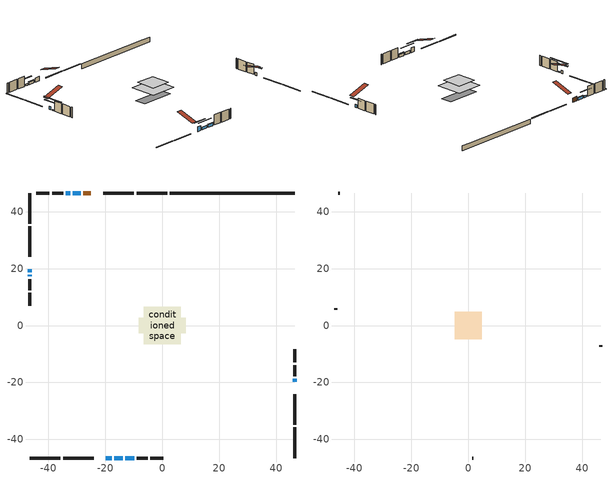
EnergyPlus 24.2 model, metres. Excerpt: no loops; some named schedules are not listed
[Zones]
conditioned space
 floor outside (Floor1 construction): -1.1,-1.1 -1.1,1.1 1.1,1.1 1.1,-1.1 z0.77
 floor adiabatic (AdiabaticFloorConstruction): -6.55,-6.55 -6.55,6.55 6.55,6.55 6.55,-6.55 z3.21
 floor foundation (Slab1 construction): -8.2,-2.78 -8.2,2.78 8.2,2.78 8.2,-2.78 z-1.52
 wall outside (RimJoist1 construction): 1.71,46.53 -9.04,46.53 / -46.53,-46.53 -35.78,-46.53 / -46.53,46.53 -46.53,35.78 / 46.53,-46.53 46.53,-35.78 z0.77:1.07
 wall outside (RimJoist2 construction): -9.97,46.53 -20.72,46.53 / -34.85,-46.53 -24.1,-46.53 / -46.53,34.85 -46.53,24.1 / 46.53,-34.85 46.53,-24.1 z0.77:1.07
 wall outside (AdiabaticWallConstruction 1): -25.03,46.53 -27.74,46.53 z0.77:2.8
 wall outside (AdiabaticWallConstruction): -28.67,46.53 -31.41,46.53 z0.77:1.96; 46.53,-19.79 46.53,-18.7 / -46.53,19.79 -46.53,18.7 z0.77:2.19; -19.79,-46.53 -17.81,-46.53 z0.77:3.06; -16.88,-46.53 -13.91,-46.53 z0.77:2.06; -46.53,17.77 -46.53,17.22 z0.77:1.13; -12.98,-46.53 -9.92,-46.53 z0.77:2.1; -32.34,46.53 -33.87,46.53 z0.77:1.69
 wall outside (Wall1 construction): -34.8,46.53 -38.69,46.53 / -8.99,-46.53 -5.09,-46.53 / -46.53,16.29 -46.53,12.39 / 46.53,-17.77 46.53,-13.87 z0.77:5.65
 wall outside (Wall2 construction): -39.62,46.53 -44.17,46.53 / -4.16,-46.53 0.39,-46.53 / -46.53,11.46 -46.53,6.91 / 46.53,-12.94 46.53,-8.39 z0.77:5.65
 wall foundation (FoundationWall1 construction): 2.64,46.53,-1.52 2.64,46.53,0.77 42.15,46.53,0.77 42.15,46.53,0.72 46.53,46.53,0.72 46.53,46.53,-1.52
 window (WindowConstruction): -28.67,46.53 -31.41,46.53 z0.77:1.96
 window (WindowConstruction 2): 46.53,-19.79 46.53,-18.7 z0.77:2.19
 window (WindowConstruction 3): -46.53,19.79 -46.53,18.7 z0.77:2.19
 window (WindowConstruction 4): -19.79,-46.53 -17.81,-46.53 z0.77:3.06
 window (WindowConstruction 5): -16.88,-46.53 -13.91,-46.53 z0.77:2.06
 window (WindowConstruction 7): -46.53,17.77 -46.53,17.22 z0.77:1.13
 window (WindowConstruction 1): -12.98,-46.53 -9.92,-46.53 z0.77:2.1
 window (WindowConstruction 6): -32.34,46.53 -33.87,46.53 z0.77:1.68
 door (Door): -25.03,46.53 -27.74,46.53 z0.77:2.8
 ceiling adiabatic (AdiabaticFloorConstruction): 6.55,-6.55 6.55,6.55 -6.55,6.55 -6.55,-6.55 z3.21
attic - vented
 floor to conditioned space (Floor2 construction Reversed): -4.77,-4.77 -4.77,4.77 4.77,4.77 4.77,-4.77 z5.65
 wall outside (Wall3 construction): -45.1,46.53 -45.61,46.53 / 1.32,-46.53 1.82,-46.53 / -46.53,5.98 -46.53,5.48 / 46.53,-7.46 46.53,-6.96 z0.77:5.65
 roof outside (Roof1 construction): -24.1,46.53,5.65 -24.1,37.24,8.74 -21.65,37.24,8.74 -21.65,46.53,5.65; -20.72,-46.53,5.65 -20.72,-37.24,8.74 -23.17,-37.24,8.74 -23.17,-46.53,5.65; -46.53,20.72,5.65 -37.24,20.72,8.74 -37.24,23.17,8.74 -46.53,23.17,5.65; 46.53,-20.72,5.65 37.24,-20.72,8.74 37.24,-23.17,8.74 46.53,-23.17,5.65
shading: -31.61,46.53 -28.47,46.53 -28.47,46.95 -31.61,46.95 z2.16; 46.53,-16.06 46.53,-22.43 46.95,-22.43 46.95,-16.06 z4.83; -46.53,16.06 -46.53,22.43 -46.95,22.43 -46.95,16.06 z4.83; -15.17,-46.53 -22.43,-46.53 -22.43,-46.95 -15.17,-46.95 z5.7; -11.27,-46.53 -19.52,-46.53 -19.52,-46.95 -11.27,-46.95 z4.7; -46.53,12.14 -46.53,22.85 -46.95,22.85 -46.95,12.14 z6.21; -9.72,-46.53 -13.18,-46.53 -13.18,-46.95 -9.72,-46.95 z2.3; -36.51,46.53 -29.7,46.53 -29.7,46.95 -36.51,46.95 z4.32
[Building]
Building 1: Terrain=Suburbs
[Site:Location]
Montreal Intl AP_QC: Latitude {deg}=45.47; Longitude {deg}=-73.74; Time Zone {hr}=-5; Elevation {m}=36; Keep Site Location Information=Yes
[Site:GroundTemperature:Shallow]
2.07863, -0.316383, -0.508184, 0.628371, 5.19101, 9.73239, 13.6695, 16.1636, 16.3755, 14.347, 10.5102, 6.10817
[Site:WaterMainsTemperature]
Calculation Method=Schedule; Temperature Schedule=mains temperature schedule
[Material] Roughness=Rough; Thermal Absorptance=0.9
Name | Thickness {m} | Conductivity {W/m-K} | Density {kg/m3} | Specific Heat {J/kg-K} | Solar Absorptance | Visible Absorptance
asphalt or fiberglass shingles | 0.00635 | 0.162714 | 1121.4 | 1465.45 | 0.91 | 0.91
ceiling loosefill ins | 0.169333 | 0.0480833 | 16.02 | 1046.75 | 0.7 | 0.7
ceiling stud and cavity | 0.1397 | 0.0812881 | 65.682 | 1177.47 | 0.7 | 0.7
concrete 4.0 in. | 0.1016 | 1.803125 | 2242.8 | 837.4 | 0.7 | 0.7
concrete 8.0 in. | 0.2032 | 1.803125 | 2242.8 | 837.4 | 0.7 | 0.7
door material | 0.04445 | 0.0451087 | 512.64 | 1214.23 | 0.7 | 0.7
exterior vertical ins | 0.0457286 | 0.029427 | 32.04 | 1214.23 | 0.7 | 0.7
floor covering | 0.0127 | 0.0433444 | 54.468 | 1339.84 | 0.6 | 0.6
floor rigid ins; rim joist rigid ins; wall rigid ins | 0.051816 | 0.029427 | 32.04 | 1214.23 | 0.7 | 0.7
floor rigid ins 1; wall rigid ins 1 | 0.512978 | 0.029427 | 32.04 | 1214.23 | 0.7 | 0.7
floor stud and cavity | 0.1397 | 0.102345 | 92.3553 | 1139.71 | 0.7 | 0.7
floor stud and cavity 1 | 0.1397 | 1.75129 | 37.0049 | 1207.88 | 0.7 | 0.7
furniture material conditioned space 1 | 0.1524 | 0.115458 | 640.8 | 1214.23 | 0.6 | 0.6
gypsum board | 0.0127 | 0.160291 | 801 | 837.4 | 0.6 | 0.6
gypsum board 1 | 0.0127 | 0.160291 | 801 | 837.4 | 0.7 | 0.7
osb sheathing 0.5 in. | 0.0127 | 0.115458 | 512.64 | 1214.23 | 0.7 | 0.7
osb sheathing 0.75 in. | 0.01905 | 0.115458 | 512.64 | 1214.23 | 0.7 | 0.7
osb sheathing 2.0 in. | 0.0508 | 0.115458 | 512.64 | 1214.23 | 0.7 | 0.7
rim joist stud and cavity | 0.0508 | 0.0346513 | 125.044 | 1163.47 | 0.6 | 0.6
rim joist stud and cavity 1 | 0.0508 | 0.0344034 | 125.044 | 1163.47 | 0.6 | 0.6
wall stud and cavity | 0.1397 | 0.16633 | 139.0536 | 1170.24 | 0.7 | 0.7
wall stud and cavity 1 | 0.1397 | 0.163249 | 139.0536 | 1170.24 | 0.7 | 0.7
wall stud and cavity 2 | 0.0889 | 6.1454 | 50.32683 | 1063.81 | 0.6 | 0.6
wall stud and cavity 3 | 0.0889 | 0.380278 | 52.3479 | 1209.89 | 0.7 | 0.7
wall stud and cavity 4 | 0.0889 | 0.391764 | 83.0341 | 1211.67 | 0.7 | 0.7
wood siding | 0.0254 | 0.102417 | 544.68 | 1172.36 | 0.91 | 0.91
wood siding 1 | 0.00254 | 0.102417 | 544.68 | 1172.36 | 0.91 | 0.91
wood siding 2; wood siding 3; wood siding 4 | 0.0254 | 0.102417 | 544.68 | 1172.36 | 0.7 | 0.7
[WindowMaterial:SimpleGlazingSystem]
Name | U-Factor {W/m2-K} | Solar Heat Gain Coefficient
WindowMaterial | 2.9378 | 0.65
WindowMaterial 1 | 2.92587 | 0.66
WindowMaterial 2 | 2.91963 | 0.67
WindowMaterial 3 | 2.87647 | 0.71
WindowMaterial 4 | 2.92871 | 0.66
WindowMaterial 5 | 2.99571 | 0.59
WindowMaterial 6 | 5.783043 | 0.53
[Construction]
AdiabaticFloorConstruction: floor stud and cavity 1, floor rigid ins 1, osb sheathing 0.75 in., floor covering
AdiabaticWallConstruction: wood siding 3, wall rigid ins 1, wall stud and cavity 3, gypsum board
AdiabaticWallConstruction 1: wood siding 4, wall rigid ins 1, wall stud and cavity 3, gypsum board
Door: door material
Floor1 construction: floor stud and cavity, floor rigid ins, osb sheathing 0.75 in., floor covering
Floor2 construction Reversed: gypsum board, ceiling stud and cavity, ceiling loosefill ins
FoundationWall1 construction: concrete 8.0 in., gypsum board 1
furniture construction conditioned space 1: furniture material conditioned space 1
PartitionWallConstruction: gypsum board, wall stud and cavity 4, gypsum board
RimJoist1 construction: wood siding 2, rim joist rigid ins, osb sheathing 2.0 in., rim joist stud and cavity
RimJoist2 construction: wood siding 2, rim joist rigid ins, osb sheathing 2.0 in., rim joist stud and cavity 1
Roof1 construction: asphalt or fiberglass shingles
Slab1 construction: concrete 4.0 in.
Wall1 construction: wood siding, wall rigid ins, osb sheathing 0.5 in., wall stud and cavity, gypsum board
Wall2 construction: wood siding, wall rigid ins, osb sheathing 0.5 in., wall stud and cavity 1, gypsum board
Wall3 construction: wood siding 1, wall stud and cavity 2
WindowConstruction: WindowMaterial
WindowConstruction 1: WindowMaterial 1
WindowConstruction 2; WindowConstruction 3: WindowMaterial 2
WindowConstruction 4: WindowMaterial 3
WindowConstruction 5: WindowMaterial 4
WindowConstruction 6: WindowMaterial 5
WindowConstruction 7: WindowMaterial 6
[Zone] Multiplier=1; Part of Total Floor Area=Yes
Name | Volume {m3}
attic - vented | 45.7898
conditioned space | 656.7
[Space]
Name | Zone | Volume {m3}
attic - vented 1 | attic - vented | 45.7898
conditioned space 1 | conditioned space | 656.7
[ZoneInfiltration:EffectiveLeakageArea]
infil attic - vented 1: Zone or Space=attic - vented 1; Schedule=Always On Discrete; Effective Air Leakage Area {cm2}=3642; Stack Coefficient=0.000554552; Wind Coefficient=1.59108e-05
[ZoneMixing]
whole house fan mix: Zone or Space=attic - vented; Schedule=Always On Continuous; Design Flow Rate Calculation Method=Flow/Zone; Design Flow Rate {m3/s}=0; Source Zone or Space=conditioned space
[SurfaceProperty:ExposedFoundationPerimeter]
Slab1: Exposed Perimeter Calculation Method=TotalExposedPerimeter; Total Exposed Perimeter {m}=43.891
[InternalMass] Zone or ZoneList=conditioned space; Space or SpaceList=conditioned space 1
Name | Construction | Surface Area {m2}
furniture mass conditioned space 1 | furniture construction conditioned space 1 | 106.992
partition wall mass | PartitionWallConstruction | 267.48
[Lights]
interior lighting: Zone or ZoneList or Space or SpaceList=conditioned space 1; Schedule=interior lighting schedule; Design Level Calculation Method=LightingLevel; Lighting Level {W}=343.2; Return Air Fraction=0; Fraction Radiant=0.6; Fraction Visible=0.2; Fraction Replaceable=1
[People]
occupants: Zone or ZoneList or Space or SpaceList=conditioned space 1; Number of People Schedule=occupants schedule; Number of People Calculation Method=People; Number of People=3; Fraction Radiant=0.314171; Sensible Heat Fraction=0.56303; Activity Level Schedule=occupants activity schedule; Carbon Dioxide Generation Rate {m3/s-W}=0; Enable ASHRAE 55 Comfort Warnings=No; Mean Radiant Temperature Calculation Type=EnclosureAveraged
[ElectricEquipment] Zone or ZoneList or Space or SpaceList=conditioned space 1; Design Level Calculation Method=EquipmentLevel
Name | Schedule | Design Level {W} | Fraction Latent | Fraction Radiant | Fraction Lost
clothes dryer | clothes dryer schedule | 140.772 | 0.015 | 0.081 | 0.85
clothes washer | clothes washer schedule | 32.1985 | 0.03 | 0.162 | 0.7
cooking range | cooking range schedule | 215.147 | 0.08 | 0.432 | 0.2
dishwasher | dishwasher schedule | 66.8632 | 0.3 | 0.18 | 0.4
fridge | fridge schedule | 72.9452 | 0 | 0.6 | 0
mech vent house fan | mech vent house fan schedule | 125 | 0 | 0 | 0.5
mech vent house fan cfis | mech vent house fan cfis schedule | 0 | 0 | 0 | 0
misc plug loads | misc plug loads schedule | 494.7 | 0.045 | 0.513 | 0.1
whole house fan | Always On Discrete | 0 | 0 | 0 | 1
[OtherEquipment] Zone or ZoneList or Space or SpaceList=conditioned space 1; Design Level Calculation Method=EquipmentLevel
Name | Fuel Type | Schedule | Design Level {W} | Fraction Latent | Fraction Radiant | Fraction Lost
clothes dryer 1 | Electricity | clothes dryer schedule | 0 | 0.015 | 0.081 | 0.85
cooking range 1 | Electricity | cooking range schedule | 0 | 0.08 | 0.432 | 0.2
general water use latent | None | general water use schedule | 62.594 | 1 | 0 | 0
general water use sensible | None | general water use schedule | -61.6891 | 0 | 0.6 | 0
mech vent house fan latent load | None | Always On Discrete | 0 | 1 | 0 | 0
mech vent house fan sensible load | None | Always On Discrete | 0 | 0 | 0 | 0
water heater energy adjustment1 | Electricity | Always On Discrete | 0.01 | 0 | 0 | 1
[ZoneInfiltration:DesignFlowRate] Zone or ZoneList or Space or SpaceList=conditioned space 1; Schedule=Always On Discrete; Design Flow Rate Calculation Method=Flow/Zone; Design Flow Rate {m3/s}=0
infil flow; natural vent flow; whole house fan flow
[Foundation:Kiva]
Foundation Kiva 1: Initial Indoor Air Temperature {C}=20; Wall Height Above Grade {m}=0.769986; Wall Depth Below Slab {m}=0.2032; Custom Block Material Name 1=exterior vertical ins; Custom Block Depth 1 {m}=2.28999; Custom Block X Position 1 {m}=0.2159; Custom Block Z Position 1 {m}=0
[Foundation:Kiva:Settings]
Soil Conductivity {W/m-K}=0.849921; Soil Density {kg/m3}=1842.3; Soil Specific Heat {J/kg-K}=418.7; Ground Solar Absorptivity=0.9; Ground Thermal Absorptivity=0.9; Ground Surface Roughness {m}=0.03; Far-Field Width {m}=40; Deep-Ground Boundary Condition=ZeroFlux; Deep-Ground Depth {m}=40; Minimum Cell Dimension {m}=0.2; Maximum Cell Growth Coefficient=3; Simulation Timestep=Timestep
[Exterior:Lights]
exterior lighting: Schedule=exterior lighting schedule; Design Level {W}=75.6
[Schedule:Constant]
Name | Hourly Value
Always On Continuous; mech vent house fan schedule; mech vent house fan cfis schedule; Always On Discrete | 1
occupants activity schedule | 117.228
fridge schedule | 0
[Schedule:Day:Interval]
interior lighting schedule day: No, 01:00, 0.108182, 04:00, 0.0901515, 05:00, 0.0991667, 06:00, 0.162273, 07:00, 0.270455, 08:00, 0.342576, 10:00, 0.369621, 11:00, 0.351591, 12:00, 0.333561, 13:00, 0.324545, 14:00, 0.31553, 15:00, 0.333561, 16:00, 0.369621, 17:00, 0.450758, 18:00, 0.585985, 19:00, 0.775303, 20:00, 0.955606, 21:00, 0.991667, 22:00, 0.712197, 23:00, 0.360606, 24:00, 0.162273
interior lighting schedule default day: No, 24:00, 0
[Schedule:Week:Daily]
interior lighting schedule Week Rule - Jan1-Jan27: interior lighting schedule day, interior lighting schedule day, interior lighting schedule day, interior lighting schedule day, interior lighting schedule day, interior lighting schedule day, interior lighting schedule day, interior lighting schedule default day, interior lighting schedule default day, interior lighting schedule default day, interior lighting schedule default day, interior lighting schedule default day
interior lighting schedule Week Rule - Jan28-Feb3: interior lighting schedule day, interior lighting schedule day, interior lighting schedule day, interior lighting schedule day, interior lighting schedule day 1, interior lighting schedule day 1, interior lighting schedule day 1, interior lighting schedule default day, interior lighting schedule default day, interior lighting schedule default day, interior lighting schedule default day, interior lighting schedule default day
interior lighting schedule Week Rule - Feb4-Feb24: interior lighting schedule day 1, interior lighting schedule day 1, interior lighting schedule day 1, interior lighting schedule day 1, interior lighting schedule day 1, interior lighting schedule day 1, interior lighting schedule day 1, interior lighting schedule default day, interior lighting schedule default day, interior lighting schedule default day, interior lighting schedule default day, interior lighting schedule default day
interior lighting schedule Week Rule - Feb25-Mar3: interior lighting schedule day 1, interior lighting schedule day 1, interior lighting schedule day 1, interior lighting schedule day 1, interior lighting schedule day 2, interior lighting schedule day 2, interior lighting schedule day 2, interior lighting schedule default day, interior lighting schedule default day, interior lighting schedule default day, interior lighting schedule default day, interior lighting schedule default day
interior lighting schedule Week Rule - Mar4-Mar31: interior lighting schedule day 2, interior lighting schedule day 2, interior lighting schedule day 2, interior lighting schedule day 2, interior lighting schedule day 2, interior lighting schedule day 2, interior lighting schedule day 2, interior lighting schedule default day, interior lighting schedule default day, interior lighting schedule default day, interior lighting schedule default day, interior lighting schedule default day
interior lighting schedule Week Rule - Apr1-Apr28: interior lighting schedule day 3, interior lighting schedule day 3, interior lighting schedule day 3, interior lighting schedule day 3, interior lighting schedule day 3, interior lighting schedule day 3, interior lighting schedule day 3, interior lighting schedule default day, interior lighting schedule default day, interior lighting schedule default day, interior lighting schedule default day, interior lighting schedule default day
interior lighting schedule Week Rule - Apr29-May5: interior lighting schedule day 3, interior lighting schedule day 3, interior lighting schedule day 4, interior lighting schedule day 4, interior lighting schedule day 4, interior lighting schedule day 4, interior lighting schedule day 4, interior lighting schedule default day, interior lighting schedule default day, interior lighting schedule default day, interior lighting schedule default day, interior lighting schedule default day
interior lighting schedule Week Rule - May6-May26: interior lighting schedule day 4, interior lighting schedule day 4, interior lighting schedule day 4, interior lighting schedule day 4, interior lighting schedule day 4, interior lighting schedule day 4, interior lighting schedule day 4, interior lighting schedule default day, interior lighting schedule default day, interior lighting schedule default day, interior lighting schedule default day, interior lighting schedule default day
interior lighting schedule Week Rule - May27-Jun2: interior lighting schedule day 4, interior lighting schedule day 4, interior lighting schedule day 4, interior lighting schedule day 4, interior lighting schedule day 4, interior lighting schedule day 5, interior lighting schedule day 5, interior lighting schedule default day, interior lighting schedule default day, interior lighting schedule default day, interior lighting schedule default day, interior lighting schedule default day
interior lighting schedule Week Rule - Jun3-Jun30: interior lighting schedule day 5, interior lighting schedule day 5, interior lighting schedule day 5, interior lighting schedule day 5, interior lighting schedule day 5, interior lighting schedule day 5, interior lighting schedule day 5, interior lighting schedule default day, interior lighting schedule default day, interior lighting schedule default day, interior lighting schedule default day, interior lighting schedule default day
interior lighting schedule Week Rule - Jul1-Jul28: interior lighting schedule day 6, interior lighting schedule day 6, interior lighting schedule day 6, interior lighting schedule day 6, interior lighting schedule day 6, interior lighting schedule day 6, interior lighting schedule day 6, interior lighting schedule default day, interior lighting schedule default day, interior lighting schedule default day, interior lighting schedule default day, interior lighting schedule default day
interior lighting schedule Week Rule - Jul29-Aug4: interior lighting schedule day 6, interior lighting schedule day 6, interior lighting schedule day 6, interior lighting schedule day 7, interior lighting schedule day 7, interior lighting schedule day 7, interior lighting schedule day 7, interior lighting schedule default day, interior lighting schedule default day, interior lighting schedule default day, interior lighting schedule default day, interior lighting schedule default day
interior lighting schedule Week Rule - Aug5-Aug25: interior lighting schedule day 7, interior lighting schedule day 7, interior lighting schedule day 7, interior lighting schedule day 7, interior lighting schedule day 7, interior lighting schedule day 7, interior lighting schedule day 7, interior lighting schedule default day, interior lighting schedule default day, interior lighting schedule default day, interior lighting schedule default day, interior lighting schedule default day
interior lighting schedule Week Rule - Aug26-Sep1: interior lighting schedule day 7, interior lighting schedule day 7, interior lighting schedule day 7, interior lighting schedule day 7, interior lighting schedule day 7, interior lighting schedule day 7, interior lighting schedule day 8, interior lighting schedule default day, interior lighting schedule default day, interior lighting schedule default day, interior lighting schedule default day, interior lighting schedule default day
interior lighting schedule Week Rule - Sep2-Sep29: interior lighting schedule day 8, interior lighting schedule day 8, interior lighting schedule day 8, interior lighting schedule day 8, interior lighting schedule day 8, interior lighting schedule day 8, interior lighting schedule day 8, interior lighting schedule default day, interior lighting schedule default day, interior lighting schedule default day, interior lighting schedule default day, interior lighting schedule default day
interior lighting schedule Week Rule - Sep30-Oct6: interior lighting schedule day 8, interior lighting schedule day 9, interior lighting schedule day 9, interior lighting schedule day 9, interior lighting schedule day 9, interior lighting schedule day 9, interior lighting schedule day 9, interior lighting schedule default day, interior lighting schedule default day, interior lighting schedule default day, interior lighting schedule default day, interior lighting schedule default day
interior lighting schedule Week Rule - Oct7-Oct27: interior lighting schedule day 9, interior lighting schedule day 9, interior lighting schedule day 9, interior lighting schedule day 9, interior lighting schedule day 9, interior lighting schedule day 9, interior lighting schedule day 9, interior lighting schedule default day, interior lighting schedule default day, interior lighting schedule default day, interior lighting schedule default day, interior lighting schedule default day
interior lighting schedule Week Rule - Oct28-Nov3: interior lighting schedule day 9, interior lighting schedule day 9, interior lighting schedule day 9, interior lighting schedule day 9, interior lighting schedule day 10, interior lighting schedule day 10, interior lighting schedule day 10, interior lighting schedule default day, interior lighting schedule default day, interior lighting schedule default day, interior lighting schedule default day, interior lighting schedule default day
interior lighting schedule Week Rule - Nov4-Nov24: interior lighting schedule day 10, interior lighting schedule day 10, interior lighting schedule day 10, interior lighting schedule day 10, interior lighting schedule day 10, interior lighting schedule day 10, interior lighting schedule day 10, interior lighting schedule default day, interior lighting schedule default day, interior lighting schedule default day, interior lighting schedule default day, interior lighting schedule default day
interior lighting schedule Week Rule - Nov25-Dec1: interior lighting schedule day 10, interior lighting schedule day 10, interior lighting schedule day 10, interior lighting schedule day 10, interior lighting schedule day 10, interior lighting schedule day 10, interior lighting schedule day 11, interior lighting schedule default day, interior lighting schedule default day, interior lighting schedule default day, interior lighting schedule default day, interior lighting schedule default day
interior lighting schedule Week Rule - Dec2-Dec31: interior lighting schedule day 11, interior lighting schedule day 11, interior lighting schedule day 11, interior lighting schedule day 11, interior lighting schedule day 11, interior lighting schedule day 11, interior lighting schedule day 11, interior lighting schedule default day, interior lighting schedule default day, interior lighting schedule default day, interior lighting schedule default day, interior lighting schedule default day
occupants schedule Week Rule - Jan1-Dec31: occupants schedule day, occupants schedule day, occupants schedule day, occupants schedule day, occupants schedule day, occupants schedule day, occupants schedule day, occupants schedule default day, occupants schedule default day, occupants schedule default day, occupants schedule default day, occupants schedule default day
clothes dryer schedule Week Rule - Jan1-Dec31: clothes dryer schedule day, clothes dryer schedule day, clothes dryer schedule day, clothes dryer schedule day, clothes dryer schedule day, clothes dryer schedule day, clothes dryer schedule day, clothes dryer schedule default day, clothes dryer schedule default day, clothes dryer schedule default day, clothes dryer schedule default day, clothes dryer schedule default day
clothes washer schedule Week Rule - Jan1-Dec31: clothes washer schedule day, clothes washer schedule day, clothes washer schedule day, clothes washer schedule day, clothes washer schedule day, clothes washer schedule day, clothes washer schedule day, clothes washer schedule default day, clothes washer schedule default day, clothes washer schedule default day, clothes washer schedule default day, clothes washer schedule default day
cooking range schedule Week Rule - Jan1-Dec31: cooking range schedule day, cooking range schedule day, cooking range schedule day, cooking range schedule day, cooking range schedule day, cooking range schedule day, cooking range schedule day, cooking range schedule default day, cooking range schedule default day, cooking range schedule default day, cooking range schedule default day, cooking range schedule default day
dishwasher schedule Week Rule - Jan1-Dec31: dishwasher schedule day, dishwasher schedule day, dishwasher schedule day, dishwasher schedule day, dishwasher schedule day, dishwasher schedule day, dishwasher schedule day, dishwasher schedule default day, dishwasher schedule default day, dishwasher schedule default day, dishwasher schedule default day, dishwasher schedule default day
misc plug loads schedule Week Rule - Jan1-Dec31: misc plug loads schedule day, misc plug loads schedule day, misc plug loads schedule day, misc plug loads schedule day, misc plug loads schedule day, misc plug loads schedule day, misc plug loads schedule day, misc plug loads schedule default day, misc plug loads schedule default day, misc plug loads schedule default day, misc plug loads schedule default day, misc plug loads schedule default day
general water use schedule Week Rule - Jan1-Dec31: general water use schedule day, general water use schedule day, general water use schedule day, general water use schedule day, general water use schedule day, general water use schedule day, general water use schedule day, general water use schedule default day, general water use schedule default day, general water use schedule default day, general water use schedule default day, general water use schedule default day
exterior lighting schedule Week Rule - Jan1-Jan27: exterior lighting schedule day, exterior lighting schedule day, exterior lighting schedule day, exterior lighting schedule day, exterior lighting schedule day, exterior lighting schedule day, exterior lighting schedule day, exterior lighting schedule default day, exterior lighting schedule default day, exterior lighting schedule default day, exterior lighting schedule default day, exterior lighting schedule default day
exterior lighting schedule Week Rule - Jan28-Feb3: exterior lighting schedule day, exterior lighting schedule day, exterior lighting schedule day, exterior lighting schedule day, exterior lighting schedule day 1, exterior lighting schedule day 1, exterior lighting schedule day 1, exterior lighting schedule default day, exterior lighting schedule default day, exterior lighting schedule default day, exterior lighting schedule default day, exterior lighting schedule default day
exterior lighting schedule Week Rule - Feb4-Feb24: exterior lighting schedule day 1, exterior lighting schedule day 1, exterior lighting schedule day 1, exterior lighting schedule day 1, exterior lighting schedule day 1, exterior lighting schedule day 1, exterior lighting schedule day 1, exterior lighting schedule default day, exterior lighting schedule default day, exterior lighting schedule default day, exterior lighting schedule default day, exterior lighting schedule default day
exterior lighting schedule Week Rule - Feb25-Mar3: exterior lighting schedule day 1, exterior lighting schedule day 1, exterior lighting schedule day 1, exterior lighting schedule day 1, exterior lighting schedule day 2, exterior lighting schedule day 2, exterior lighting schedule day 2, exterior lighting schedule default day, exterior lighting schedule default day, exterior lighting schedule default day, exterior lighting schedule default day, exterior lighting schedule default day
exterior lighting schedule Week Rule - Mar4-Mar31: exterior lighting schedule day 2, exterior lighting schedule day 2, exterior lighting schedule day 2, exterior lighting schedule day 2, exterior lighting schedule day 2, exterior lighting schedule day 2, exterior lighting schedule day 2, exterior lighting schedule default day, exterior lighting schedule default day, exterior lighting schedule default day, exterior lighting schedule default day, exterior lighting schedule default day
exterior lighting schedule Week Rule - Apr1-Apr28: exterior lighting schedule day 3, exterior lighting schedule day 3, exterior lighting schedule day 3, exterior lighting schedule day 3, exterior lighting schedule day 3, exterior lighting schedule day 3, exterior lighting schedule day 3, exterior lighting schedule default day, exterior lighting schedule default day, exterior lighting schedule default day, exterior lighting schedule default day, exterior lighting schedule default day
exterior lighting schedule Week Rule - Apr29-May5: exterior lighting schedule day 3, exterior lighting schedule day 3, exterior lighting schedule day 4, exterior lighting schedule day 4, exterior lighting schedule day 4, exterior lighting schedule day 4, exterior lighting schedule day 4, exterior lighting schedule default day, exterior lighting schedule default day, exterior lighting schedule default day, exterior lighting schedule default day, exterior lighting schedule default day
exterior lighting schedule Week Rule - May6-May26: exterior lighting schedule day 4, exterior lighting schedule day 4, exterior lighting schedule day 4, exterior lighting schedule day 4, exterior lighting schedule day 4, exterior lighting schedule day 4, exterior lighting schedule day 4, exterior lighting schedule default day, exterior lighting schedule default day, exterior lighting schedule default day, exterior lighting schedule default day, exterior lighting schedule default day
exterior lighting schedule Week Rule - May27-Jun2: exterior lighting schedule day 4, exterior lighting schedule day 4, exterior lighting schedule day 4, exterior lighting schedule day 4, exterior lighting schedule day 4, exterior lighting schedule day 5, exterior lighting schedule day 5, exterior lighting schedule default day, exterior lighting schedule default day, exterior lighting schedule default day, exterior lighting schedule default day, exterior lighting schedule default day
exterior lighting schedule Week Rule - Jun3-Jun30: exterior lighting schedule day 5, exterior lighting schedule day 5, exterior lighting schedule day 5, exterior lighting schedule day 5, exterior lighting schedule day 5, exterior lighting schedule day 5, exterior lighting schedule day 5, exterior lighting schedule default day, exterior lighting schedule default day, exterior lighting schedule default day, exterior lighting schedule default day, exterior lighting schedule default day
exterior lighting schedule Week Rule - Jul1-Jul28: exterior lighting schedule day 6, exterior lighting schedule day 6, exterior lighting schedule day 6, exterior lighting schedule day 6, exterior lighting schedule day 6, exterior lighting schedule day 6, exterior lighting schedule day 6, exterior lighting schedule default day, exterior lighting schedule default day, exterior lighting schedule default day, exterior lighting schedule default day, exterior lighting schedule default day
exterior lighting schedule Week Rule - Jul29-Aug4: exterior lighting schedule day 6, exterior lighting schedule day 6, exterior lighting schedule day 6, exterior lighting schedule day 7, exterior lighting schedule day 7, exterior lighting schedule day 7, exterior lighting schedule day 7, exterior lighting schedule default day, exterior lighting schedule default day, exterior lighting schedule default day, exterior lighting schedule default day, exterior lighting schedule default day
exterior lighting schedule Week Rule - Aug5-Aug25: exterior lighting schedule day 7, exterior lighting schedule day 7, exterior lighting schedule day 7, exterior lighting schedule day 7, exterior lighting schedule day 7, exterior lighting schedule day 7, exterior lighting schedule day 7, exterior lighting schedule default day, exterior lighting schedule default day, exterior lighting schedule default day, exterior lighting schedule default day, exterior lighting schedule default day
exterior lighting schedule Week Rule - Aug26-Sep1: exterior lighting schedule day 7, exterior lighting schedule day 7, exterior lighting schedule day 7, exterior lighting schedule day 7, exterior lighting schedule day 7, exterior lighting schedule day 7, exterior lighting schedule day 8, exterior lighting schedule default day, exterior lighting schedule default day, exterior lighting schedule default day, exterior lighting schedule default day, exterior lighting schedule default day
exterior lighting schedule Week Rule - Sep2-Sep29: exterior lighting schedule day 8, exterior lighting schedule day 8, exterior lighting schedule day 8, exterior lighting schedule day 8, exterior lighting schedule day 8, exterior lighting schedule day 8, exterior lighting schedule day 8, exterior lighting schedule default day, exterior lighting schedule default day, exterior lighting schedule default day, exterior lighting schedule default day, exterior lighting schedule default day
exterior lighting schedule Week Rule - Sep30-Oct6: exterior lighting schedule day 8, exterior lighting schedule day 9, exterior lighting schedule day 9, exterior lighting schedule day 9, exterior lighting schedule day 9, exterior lighting schedule day 9, exterior lighting schedule day 9, exterior lighting schedule default day, exterior lighting schedule default day, exterior lighting schedule default day, exterior lighting schedule default day, exterior lighting schedule default day
exterior lighting schedule Week Rule - Oct7-Oct27: exterior lighting schedule day 9, exterior lighting schedule day 9, exterior lighting schedule day 9, exterior lighting schedule day 9, exterior lighting schedule day 9, exterior lighting schedule day 9, exterior lighting schedule day 9, exterior lighting schedule default day, exterior lighting schedule default day, exterior lighting schedule default day, exterior lighting schedule default day, exterior lighting schedule default day
exterior lighting schedule Week Rule - Oct28-Nov3: exterior lighting schedule day 9, exterior lighting schedule day 9, exterior lighting schedule day 9, exterior lighting schedule day 9, exterior lighting schedule day 10, exterior lighting schedule day 10, exterior lighting schedule day 10, exterior lighting schedule default day, exterior lighting schedule default day, exterior lighting schedule default day, exterior lighting schedule default day, exterior lighting schedule default day
exterior lighting schedule Week Rule - Nov4-Nov24: exterior lighting schedule day 10, exterior lighting schedule day 10, exterior lighting schedule day 10, exterior lighting schedule day 10, exterior lighting schedule day 10, exterior lighting schedule day 10, exterior lighting schedule day 10, exterior lighting schedule default day, exterior lighting schedule default day, exterior lighting schedule default day, exterior lighting schedule default day, exterior lighting schedule default day
exterior lighting schedule Week Rule - Nov25-Dec1: exterior lighting schedule day 10, exterior lighting schedule day 10, exterior lighting schedule day 10, exterior lighting schedule day 10, exterior lighting schedule day 10, exterior lighting schedule day 10, exterior lighting schedule day 11, exterior lighting schedule default day, exterior lighting schedule default day, exterior lighting schedule default day, exterior lighting schedule default day, exterior lighting schedule default day
exterior lighting schedule Week Rule - Dec2-Dec31: exterior lighting schedule day 11, exterior lighting schedule day 11, exterior lighting schedule day 11, exterior lighting schedule day 11, exterior lighting schedule day 11, exterior lighting schedule day 11, exterior lighting schedule day 11, exterior lighting schedule default day, exterior lighting schedule default day, exterior lighting schedule default day, exterior lighting schedule default day, exterior lighting schedule default day
[Schedule:Year]
interior lighting schedule: interior lighting schedule Week Rule - Jan1-Jan27, 1, 1, 1, 27, interior lighting schedule Week Rule - Jan28-Feb3, 1, 28, 2, 3, interior lighting schedule Week Rule - Feb4-Feb24, 2, 4, 2, 24, interior lighting schedule Week Rule - Feb25-Mar3, 2, 25, 3, 3, interior lighting schedule Week Rule - Mar4-Mar31, 3, 4, 3, 31, interior lighting schedule Week Rule - Apr1-Apr28, 4, 1, 4, 28, interior lighting schedule Week Rule - Apr29-May5, 4, 29, 5, 5, interior lighting schedule Week Rule - May6-May26, 5, 6, 5, 26, interior lighting schedule Week Rule - May27-Jun2, 5, 27, 6, 2, interior lighting schedule Week Rule - Jun3-Jun30, 6, 3, 6, 30, interior lighting schedule Week Rule - Jul1-Jul28, 7, 1, 7, 28, interior lighting schedule Week Rule - Jul29-Aug4, 7, 29, 8, 4, interior lighting schedule Week Rule - Aug5-Aug25, 8, 5, 8, 25, interior lighting schedule Week Rule - Aug26-Sep1, 8, 26, 9, 1, interior lighting schedule Week Rule - Sep2-Sep29, 9, 2, 9, 29, interior lighting schedule Week Rule - Sep30-Oct6, 9, 30, 10, 6, interior lighting schedule Week Rule - Oct7-Oct27, 10, 7, 10, 27, interior lighting schedule Week Rule - Oct28-Nov3, 10, 28, 11, 3, interior lighting schedule Week Rule - Nov4-Nov24, 11, 4, 11, 24, interior lighting schedule Week Rule - Nov25-Dec1, 11, 25, 12, 1, interior lighting schedule Week Rule - Dec2-Dec31, 12, 2, 12, 31
occupants schedule: occupants schedule Week Rule - Jan1-Dec31, 1, 1, 12, 31
clothes dryer schedule: clothes dryer schedule Week Rule - Jan1-Dec31, 1, 1, 12, 31
clothes washer schedule: clothes washer schedule Week Rule - Jan1-Dec31, 1, 1, 12, 31
cooking range schedule: cooking range schedule Week Rule - Jan1-Dec31, 1, 1, 12, 31
dishwasher schedule: dishwasher schedule Week Rule - Jan1-Dec31, 1, 1, 12, 31
misc plug loads schedule: misc plug loads schedule Week Rule - Jan1-Dec31, 1, 1, 12, 31
general water use schedule: general water use schedule Week Rule - Jan1-Dec31, 1, 1, 12, 31
exterior lighting schedule: exterior lighting schedule Week Rule - Jan1-Jan27, 1, 1, 1, 27, exterior lighting schedule Week Rule - Jan28-Feb3, 1, 28, 2, 3, exterior lighting schedule Week Rule - Feb4-Feb24, 2, 4, 2, 24, exterior lighting schedule Week Rule - Feb25-Mar3, 2, 25, 3, 3, exterior lighting schedule Week Rule - Mar4-Mar31, 3, 4, 3, 31, exterior lighting schedule Week Rule - Apr1-Apr28, 4, 1, 4, 28, exterior lighting schedule Week Rule - Apr29-May5, 4, 29, 5, 5, exterior lighting schedule Week Rule - May6-May26, 5, 6, 5, 26, exterior lighting schedule Week Rule - May27-Jun2, 5, 27, 6, 2, exterior lighting schedule Week Rule - Jun3-Jun30, 6, 3, 6, 30, exterior lighting schedule Week Rule - Jul1-Jul28, 7, 1, 7, 28, exterior lighting schedule Week Rule - Jul29-Aug4, 7, 29, 8, 4, exterior lighting schedule Week Rule - Aug5-Aug25, 8, 5, 8, 25, exterior lighting schedule Week Rule - Aug26-Sep1, 8, 26, 9, 1, exterior lighting schedule Week Rule - Sep2-Sep29, 9, 2, 9, 29, exterior lighting schedule Week Rule - Sep30-Oct6, 9, 30, 10, 6, exterior lighting schedule Week Rule - Oct7-Oct27, 10, 7, 10, 27, exterior lighting schedule Week Rule - Oct28-Nov3, 10, 28, 11, 3, exterior lighting schedule Week Rule - Nov4-Nov24, 11, 4, 11, 24, exterior lighting schedule Week Rule - Nov25-Dec1, 11, 25, 12, 1, exterior lighting schedule Week Rule - Dec2-Dec31, 12, 2, 12, 31
[Schedule:Compact]
mains temperature schedule: Through: 01/01, For: AllDays, Until: 24:00, 6.56833, Through: 01/02, For: AllDays, Until: 24:00, 6.48722, Through: 01/03, For: AllDays, Until: 24:00, 6.40722, Through: 01/04, For: AllDays, Until: 24:00, 6.32889, Through: 01/05, For: AllDays, Until: 24:00, 6.25167, Through: 01/06, For: AllDays, Until: 24:00, 6.17611, Through: 01/07, For: AllDays, Until: 24:00, 6.10222, Through: 01/08, For: AllDays, Until: 24:00, 6.02944, Through: 01/09, For: AllDays, Until: 24:00, 5.95833, Through: 01/10, For: AllDays, Until: 24:00, 5.88889, Through: 01/11, For: AllDays, Until: 24:00, 5.82056, Through: 01/12, For: AllDays, Until: 24:00, 5.75444, Through: 01/13, For: AllDays, Until: 24:00, 5.68944, Through: 01/14, For: AllDays, Until: 24:00, 5.62611, Through: 01/15, For: AllDays, Until: 24:00, 5.56444, Through: 01/16, For: AllDays, Until: 24:00, 5.50444, Through: 01/17, For: AllDays, Until: 24:00, 5.44611, Through: 01/18, For: AllDays, Until: 24:00, 5.38944, Through: 01/19, For: AllDays, Until: 24:00, 5.33389, Through: 01/20, For: AllDays, Until: 24:00, 5.28111, Through: 01/21, For: AllDays, Until: 24:00, 5.22944, Through: 01/22, For: AllDays, Until: 24:00, 5.17944, Through: 01/23, For: AllDays, Until: 24:00, 5.13111, Through: 01/24, For: AllDays, Until: 24:00, 5.085, Through: 01/25, For: AllDays, Until: 24:00, 5.04056, Through: 01/26, For: AllDays, Until: 24:00, 4.99778, Through: 01/27, For: AllDays, Until: 24:00, 4.95667, Through: 01/28, For: AllDays, Until: 24:00, 4.91778, Through: 01/29, For: AllDays, Until: 24:00, 4.88056, Through: 01/30, For: AllDays, Until: 24:00, 4.845, Through: 01/31, For: AllDays, Until: 24:00, 4.81167, Through: 02/01, For: AllDays, Until: 24:00, 4.77944, Through: 02/02, For: AllDays, Until: 24:00, 4.75, Through: 02/03, For: AllDays, Until: 24:00, 4.72167, Through: 02/04, For: AllDays, Until: 24:00, 4.69611, Through: 02/05, For: AllDays, Until: 24:00, 4.67167, Through: 02/06, For: AllDays, Until: 24:00, 4.64944, Through: 02/07, For: AllDays, Until: 24:00, 4.62889, Through: 02/08, For: AllDays, Until: 24:00, 4.61056, Through: 02/09, For: AllDays, Until: 24:00, 4.59389, Through: 02/10, For: AllDays, Until: 24:00, 4.57944, Through: 02/11, For: AllDays, Until: 24:00, 4.56667, Through: 02/12, For: AllDays, Until: 24:00, 4.55611, Through: 02/13, For: AllDays, Until: 24:00, 4.54722, Through: 02/14, For: AllDays, Until: 24:00, 4.54056, Through: 02/15, For: AllDays, Until: 24:00, 4.53556, Through: 02/16, For: AllDays, Until: 24:00, 4.53278, Through: 02/17, For: AllDays, Until: 24:00, 4.53167, Through: 02/18, For: AllDays, Until: 24:00, 4.53278, Through: 02/19, For: AllDays, Until: 24:00, 4.53556, Through: 02/20, For: AllDays, Until: 24:00, 4.54056, Through: 02/21, For: AllDays, Until: 24:00, 4.54722, Through: 02/22, For: AllDays, Until: 24:00, 4.55611, Through: 02/23, For: AllDays, Until: 24:00, 4.56667, Through: 02/24, For: AllDays, Until: 24:00, 4.57944, Through: 02/25, For: AllDays, Until: 24:00, 4.59389, Through: 02/26, For: AllDays, Until: 24:00, 4.61056, Through: 02/27, For: AllDays, Until: 24:00, 4.62889, Through: 02/28, For: AllDays, Until: 24:00, 4.64889, Through: 03/01, For: AllDays, Until: 24:00, 4.67111, Through: 03/02, For: AllDays, Until: 24:00, 4.69556, Through: 03/03, For: AllDays, Until: 24:00, 4.72167, Through: 03/04, For: AllDays, Until: 24:00, 4.74944, Through: 03/05, For: AllDays, Until: 24:00, 4.77944, Through: 03/06, For: AllDays, Until: 24:00, 4.81111, Through: 03/07, For: AllDays, Until: 24:00, 4.84444, Through: 03/08, For: AllDays, Until: 24:00, 4.88, Through: 03/09, For: AllDays, Until: 24:00, 4.91722, Through: 03/10, For: AllDays, Until: 24:00, 4.95611, Through: 03/11, For: AllDays, Until: 24:00, 4.99722, Through: 03/12, For: AllDays, Until: 24:00, 5.04, Through: 03/13, For: AllDays, Until: 24:00, 5.08444, Through: 03/14, For: AllDays, Until: 24:00, 5.13056, Through: 03/15, For: AllDays, Until: 24:00, 5.17889, Through: 03/16, For: AllDays, Until: 24:00, 5.22833, Through: 03/17, For: AllDays, Until: 24:00, 5.28, Through: 03/18, For: AllDays, Until: 24:00, 5.33333, Through: 03/19, For: AllDays, Until: 24:00, 5.38833, Through: 03/20, For: AllDays, Until: 24:00, 5.445, Through: 03/21, For: AllDays, Until: 24:00, 5.50333, Through: 03/22, For: AllDays, Until: 24:00, 5.56333, Through: 03/23, For: AllDays, Until: 24:00, 5.625, Through: 03/24, For: AllDays, Until: 24:00, 5.68833, Through: 03/25, For: AllDays, Until: 24:00, 5.75333, Through: 03/26, For: AllDays, Until: 24:00, 5.81944, Through: 03/27, For: AllDays, Until: 24:00, 5.88778, Through: 03/28, For: AllDays, Until: 24:00, 5.95722, Through: 03/29, For: AllDays, Until: 24:00, 6.02833, Through: 03/30, For: AllDays, Until: 24:00, 6.10111, Through: 03/31, For: AllDays, Until: 24:00, 6.175, Through: 04/01, For: AllDays, Until: 24:00, 6.25056, Through: 04/02, For: AllDays, Until: 24:00, 6.32778, Through: 04/03, For: AllDays, Until: 24:00, 6.40611, Through: 04/04, For: AllDays, Until: 24:00, 6.48556, Through: 04/05, For: AllDays, Until: 24:00, 6.56722, Through: 04/06, For: AllDays, Until: 24:00, 6.64944, Through: 04/07, For: AllDays, Until: 24:00, 6.73333, Through: 04/08, For: AllDays, Until: 24:00, 6.81833, Through: 04/09, For: AllDays, Until: 24:00, 6.905, Through: 04/10, For: AllDays, Until: 24:00, 6.99278, Through: 04/11, For: AllDays, Until: 24:00, 7.08111, Through: 04/12, For: AllDays, Until: 24:00, 7.17167, Through: 04/13, For: AllDays, Until: 24:00, 7.26278, Through: 04/14, For: AllDays, Until: 24:00, 7.355, Through: 04/15, For: AllDays, Until: 24:00, 7.44833, Through: 04/16, For: AllDays, Until: 24:00, 7.54278, Through: 04/17, For: AllDays, Until: 24:00, 7.63889, Through: 04/18, For: AllDays, Until: 24:00, 7.735, Through: 04/19, For: AllDays, Until: 24:00, 7.83278, Through: 04/20, For: AllDays, Until: 24:00, 7.93167, Through: 04/21, For: AllDays, Until: 24:00, 8.03111, Through: 04/22, For: AllDays, Until: 24:00, 8.13167, Through: 04/23, For: AllDays, Until: 24:00, 8.23278, Through: 04/24, For: AllDays, Until: 24:00, 8.335, Through: 04/25, For: AllDays, Until: 24:00, 8.43778, Through: 04/26, For: AllDays, Until: 24:00, 8.54167, Through: 04/27, For: AllDays, Until: 24:00, 8.64611, Through: 04/28, For: AllDays, Until: 24:00, 8.75167, Through: 04/29, For: AllDays, Until: 24:00, 8.85778, Through: 04/30, For: AllDays, Until: 24:00, 8.96444, Through: 05/01, For: AllDays, Until: 24:00, 9.07167, Through: 05/02, For: AllDays, Until: 24:00, 9.17944, Through: 05/03, For: AllDays, Until: 24:00, 9.28778, Through: 05/04, For: AllDays, Until: 24:00, 9.39667, Through: 05/05, For: AllDays, Until: 24:00, 9.50667, Through: 05/06, For: AllDays, Until: 24:00, 9.61667, Through: 05/07, For: AllDays, Until: 24:00, 9.72667, Through: 05/08, For: AllDays, Until: 24:00, 9.83778, Through: 05/09, For: AllDays, Until: 24:00, 9.94889, Through: 05/10, For: AllDays, Until: 24:00, 10.0606, Through: 05/11, For: AllDays, Until: 24:00, 10.1722, Through: 05/12, For: AllDays, Until: 24:00, 10.2844, Through: 05/13, For: AllDays, Until: 24:00, 10.3967, Through: 05/14, For: AllDays, Until: 24:00, 10.5094, Through: 05/15, For: AllDays, Until: 24:00, 10.6222, Through: 05/16, For: AllDays, Until: 24:00, 10.735, Through: 05/17, For: AllDays, Until: 24:00, 10.8478, Through: 05/18, For: AllDays, Until: 24:00, 10.9611, Through: 05/19, For: AllDays, Until: 24:00, 11.0744, Through: 05/20, For: AllDays, Until: 24:00, 11.1872, Through: 05/21, For: AllDays, Until: 24:00, 11.3006, Through: 05/22, For: AllDays, Until: 24:00, 11.4133, Through: 05/23, For: AllDays, Until: 24:00, 11.5267, Through: 05/24, For: AllDays, Until: 24:00, 11.6394, Through: 05/25, For: AllDays, Until: 24:00, 11.7522, Through: 05/26, For: AllDays, Until: 24:00, 11.8644, Through: 05/27, For: AllDays, Until: 24:00, 11.9767, Through: 05/28, For: AllDays, Until: 24:00, 12.0889, Through: 05/29, For: AllDays, Until: 24:00, 12.2006, Through: 05/30, For: AllDays, Until: 24:00, 12.3122, Through: 05/31, For: AllDays, Until: 24:00, 12.4228, Through: 06/01, For: AllDays, Until: 24:00, 12.5339, Through: 06/02, For: AllDays, Until: 24:00, 12.6439, Through: 06/03, For: AllDays, Until: 24:00, 12.7539, Through: 06/04, For: AllDays, Until: 24:00, 12.8628, Through: 06/05, For: AllDays, Until: 24:00, 12.9717, Through: 06/06, For: AllDays, Until: 24:00, 13.08, Through: 06/07, For: AllDays, Until: 24:00, 13.1878, Through: 06/08, For: AllDays, Until: 24:00, 13.2944, Through: 06/09, For: AllDays, Until: 24:00, 13.4011, Through: 06/10, For: AllDays, Until: 24:00, 13.5067, Through: 06/11, For: AllDays, Until: 24:00, 13.6117, Through: 06/12, For: AllDays, Until: 24:00, 13.7156, Through: 06/13, For: AllDays, Until: 24:00, 13.8194, Through: 06/14, For: AllDays, Until: 24:00, 13.9222, Through: 06/15, For: AllDays, Until: 24:00, 14.0239, Through: 06/16, For: AllDays, Until: 24:00, 14.125, Through: 06/17, For: AllDays, Until: 24:00, 14.225, Through: 06/18, For: AllDays, Until: 24:00, 14.3239, Through: 06/19, For: AllDays, Until: 24:00, 14.4222, Through: 06/20, For: AllDays, Until: 24:00, 14.5194, Through: 06/21, For: AllDays, Until: 24:00, 14.6156, Through: 06/22, For: AllDays, Until: 24:00, 14.7106, Through: 06/23, For: AllDays, Until: 24:00, 14.805, Through: 06/24, For: AllDays, Until: 24:00, 14.8978, Through: 06/25, For: AllDays, Until: 24:00, 14.9894, Through: 06/26, For: AllDays, Until: 24:00, 15.0806, Through: 06/27, For: AllDays, Until: 24:00, 15.17, Through: 06/28, For: AllDays, Until: 24:00, 15.2583, Through: 06/29, For: AllDays, Until: 24:00, 15.3456, Through: 06/30, For: AllDays, Until: 24:00, 15.4311, Through: 07/01, For: AllDays, Until: 24:00, 15.5161, Through: 07/02, For: AllDays, Until: 24:00, 15.5989, Through: 07/03, For: AllDays, Until: 24:00, 15.6811, Through: 07/04, For: AllDays, Until: 24:00, 15.7617, Through: 07/05, For: AllDays, Until: 24:00, 15.8411, Through: 07/06, For: AllDays, Until: 24:00, 15.9189, Through: 07/07, For: AllDays, Until: 24:00, 15.995, Through: 07/08, For: AllDays, Until: 24:00, 16.07, Through: 07/09, For: AllDays, Until: 24:00, 16.1433, Through: 07/10, For: AllDays, Until: 24:00, 16.2156, Through: 07/11, For: AllDays, Until: 24:00, 16.2861, Through: 07/12, For: AllDays, Until: 24:00, 16.355, Through: 07/13, For: AllDays, Until: 24:00, 16.4222, Through: 07/14, For: AllDays, Until: 24:00, 16.4878, Through: 07/15, For: AllDays, Until: 24:00, 16.5522, Through: 07/16, For: AllDays, Until: 24:00, 16.615, Through: 07/17, For: AllDays, Until: 24:00, 16.6756, Through: 07/18, For: AllDays, Until: 24:00, 16.735, Through: 07/19, For: AllDays, Until: 24:00, 16.7928, Through: 07/20, For: AllDays, Until: 24:00, 16.8489, Through: 07/21, For: AllDays, Until: 24:00, 16.9028, Through: 07/22, For: AllDays, Until: 24:00, 16.9556, Through: 07/23, For: AllDays, Until: 24:00, 17.0061, Through: 07/24, For: AllDays, Until: 24:00, 17.0556, Through: 07/25, For: AllDays, Until: 24:00, 17.1028, Through: 07/26, For: AllDays, Until: 24:00, 17.1483, Through: 07/27, For: AllDays, Until: 24:00, 17.1917, Through: 07/28, For: AllDays, Until: 24:00, 17.2339, Through: 07/29, For: AllDays, Until: 24:00, 17.2739, Through: 07/30, For: AllDays, Until: 24:00, 17.3122, Through: 07/31, For: AllDays, Until: 24:00, 17.3489, Through: 08/01, For: AllDays, Until: 24:00, 17.3833, Through: 08/02, For: AllDays, Until: 24:00, 17.4161, Through: 08/03, For: AllDays, Until: 24:00, 17.4467, Through: 08/04, For: AllDays, Until: 24:00, 17.4761, Through: 08/05, For: AllDays, Until: 24:00, 17.5028, Through: 08/06, For: AllDays, Until: 24:00, 17.5283, Through: 08/07, For: AllDays, Until: 24:00, 17.5517, Through: 08/08, For: AllDays, Until: 24:00, 17.5728, Through: 08/09, For: AllDays, Until: 24:00, 17.5922, Through: 08/10, For: AllDays, Until: 24:00, 17.61, Through: 08/11, For: AllDays, Until: 24:00, 17.6256, Through: 08/12, For: AllDays, Until: 24:00, 17.6394, Through: 08/13, For: AllDays, Until: 24:00, 17.6511, Through: 08/14, For: AllDays, Until: 24:00, 17.6611, Through: 08/15, For: AllDays, Until: 24:00, 17.6689, Through: 08/16, For: AllDays, Until: 24:00, 17.675, Through: 08/17, For: AllDays, Until: 24:00, 17.6789, Through: 08/18, For: AllDays, Until: 24:00, 17.6811, Through: 08/19, For: AllDays, Until: 24:00, 17.6811, Through: 08/20, For: AllDays, Until: 24:00, 17.6794, Through: 08/21, For: AllDays, Until: 24:00, 17.6756, Through: 08/22, For: AllDays, Until: 24:00, 17.67, Through: 08/23, For: AllDays, Until: 24:00, 17.6622, Through: 08/24, For: AllDays, Until: 24:00, 17.6528, Through: 08/25, For: AllDays, Until: 24:00, 17.6411, Through: 08/26, For: AllDays, Until: 24:00, 17.6278, Through: 08/27, For: AllDays, Until: 24:00, 17.6122, Through: 08/28, For: AllDays, Until: 24:00, 17.595, Through: 08/29, For: AllDays, Until: 24:00, 17.5756, Through: 08/30, For: AllDays, Until: 24:00, 17.5544, Through: 08/31, For: AllDays, Until: 24:00, 17.5311, Through: 09/01, For: AllDays, Until: 24:00, 17.5061, Through: 09/02, For: AllDays, Until: 24:00, 17.4794, Through: 09/03, For: AllDays, Until: 24:00, 17.4506, Through: 09/04, For: AllDays, Until: 24:00, 17.42, Through: 09/05, For: AllDays, Until: 24:00, 17.3878, Through: 09/06, For: AllDays, Until: 24:00, 17.3533, Through: 09/07, For: AllDays, Until: 24:00, 17.3172, Through: 09/08, For: AllDays, Until: 24:00, 17.2789, Through: 09/09, For: AllDays, Until: 24:00, 17.2389, Through: 09/10, For: AllDays, Until: 24:00, 17.1972, Through: 09/11, For: AllDays, Until: 24:00, 17.1539, Through: 09/12, For: AllDays, Until: 24:00, 17.1083, Through: 09/13, For: AllDays, Until: 24:00, 17.0617, Through: 09/14, For: AllDays, Until: 24:00, 17.0128, Through: 09/15, For: AllDays, Until: 24:00, 16.9622, Through: 09/16, For: AllDays, Until: 24:00, 16.9094, Through: 09/17, For: AllDays, Until: 24:00, 16.8556, Through: 09/18, For: AllDays, Until: 24:00, 16.8, Through: 09/19, For: AllDays, Until: 24:00, 16.7422, Through: 09/20, For: AllDays, Until: 24:00, 16.6833, Through: 09/21, For: AllDays, Until: 24:00, 16.6228, Through: 09/22, For: AllDays, Until: 24:00, 16.56, Through: 09/23, For: AllDays, Until: 24:00, 16.4961, Through: 09/24, For: AllDays, Until: 24:00, 16.4306, Through: 09/25, For: AllDays, Until: 24:00, 16.3633, Through: 09/26, For: AllDays, Until: 24:00, 16.295, Through: 09/27, For: AllDays, Until: 24:00, 16.2244, Through: 09/28, For: AllDays, Until: 24:00, 16.1528, Through: 09/29, For: AllDays, Until: 24:00, 16.0794, Through: 09/30, For: AllDays, Until: 24:00, 16.0044, Through: 10/01, For: AllDays, Until: 24:00, 15.9283, Through: 10/02, For: AllDays, Until: 24:00, 15.8511, Through: 10/03, For: AllDays, Until: 24:00, 15.7717, Through: 10/04, For: AllDays, Until: 24:00, 15.6917, Through: 10/05, For: AllDays, Until: 24:00, 15.6094, Through: 10/06, For: AllDays, Until: 24:00, 15.5267, Through: 10/07, For: AllDays, Until: 24:00, 15.4422, Through: 10/08, For: AllDays, Until: 24:00, 15.3567, Through: 10/09, For: AllDays, Until: 24:00, 15.2694, Through: 10/10, For: AllDays, Until: 24:00, 15.1811, Through: 10/11, For: AllDays, Until: 24:00, 15.0917, Through: 10/12, For: AllDays, Until: 24:00, 15.0011, Through: 10/13, For: AllDays, Until: 24:00, 14.9094, Through: 10/14, For: AllDays, Until: 24:00, 14.8167, Through: 10/15, For: AllDays, Until: 24:00, 14.7228, Through: 10/16, For: AllDays, Until: 24:00, 14.6278, Through: 10/17, For: AllDays, Until: 24:00, 14.5317, Through: 10/18, For: AllDays, Until: 24:00, 14.4344, Through: 10/19, For: AllDays, Until: 24:00, 14.3367, Through: 10/20, For: AllDays, Until: 24:00, 14.2378, Through: 10/21, For: AllDays, Until: 24:00, 14.1378, Through: 10/22, For: AllDays, Until: 24:00, 14.0367, Through: 10/23, For: AllDays, Until: 24:00, 13.935, Through: 10/24, For: AllDays, Until: 24:00, 13.8322, Through: 10/25, For: AllDays, Until: 24:00, 13.7289, Through: 10/26, For: AllDays, Until: 24:00, 13.625, Through: 10/27, For: AllDays, Until: 24:00, 13.52, Through: 10/28, For: AllDays, Until: 24:00, 13.4144, Through: 10/29, For: AllDays, Until: 24:00, 13.3083, Through: 10/30, For: AllDays, Until: 24:00, 13.2011, Through: 10/31, For: AllDays, Until: 24:00, 13.0939, Through: 11/01, For: AllDays, Until: 24:00, 12.9856, Through: 11/02, For: AllDays, Until: 24:00, 12.8767, Through: 11/03, For: AllDays, Until: 24:00, 12.7678, Through: 11/04, For: AllDays, Until: 24:00, 12.6578, Through: 11/05, For: AllDays, Until: 24:00, 12.5478, Through: 11/06, For: AllDays, Until: 24:00, 12.4372, Through: 11/07, For: AllDays, Until: 24:00, 12.3261, Through: 11/08, For: AllDays, Until: 24:00, 12.215, Through: 11/09, For: AllDays, Until: 24:00, 12.1033, Through: 11/10, For: AllDays, Until: 24:00, 11.9911, Through: 11/11, For: AllDays, Until: 24:00, 11.8789, Through: 11/12, For: AllDays, Until: 24:00, 11.7667, Through: 11/13, For: AllDays, Until: 24:00, 11.6539, Through: 11/14, For: AllDays, Until: 24:00, 11.5411, Through: 11/15, For: AllDays, Until: 24:00, 11.4278, Through: 11/16, For: AllDays, Until: 24:00, 11.315, Through: 11/17, For: AllDays, Until: 24:00, 11.2017, Through: 11/18, For: AllDays, Until: 24:00, 11.0889, Through: 11/19, For: AllDays, Until: 24:00, 10.9756, Through: 11/20, For: AllDays, Until: 24:00, 10.8622, Through: 11/21, For: AllDays, Until: 24:00, 10.7494, Through: 11/22, For: AllDays, Until: 24:00, 10.6367, Through: 11/23, For: AllDays, Until: 24:00, 10.5239, Through: 11/24, For: AllDays, Until: 24:00, 10.4111, Through: 11/25, For: AllDays, Until: 24:00, 10.2989, Through: 11/26, For: AllDays, Until: 24:00, 10.1867, Through: 11/27, For: AllDays, Until: 24:00, 10.0744, Through: 11/28, For: AllDays, Until: 24:00, 9.96333, Through: 11/29, For: AllDays, Until: 24:00, 9.85167, Through: 11/30, For: AllDays, Until: 24:00, 9.74111, Through: 12/01, For: AllDays, Until: 24:00, 9.63056, Through: 12/02, For: AllDays, Until: 24:00, 9.52056, Through: 12/03, For: AllDays, Until: 24:00, 9.41111, Through: 12/04, For: AllDays, Until: 24:00, 9.30167, Through: 12/05, For: AllDays, Until: 24:00, 9.19333, Through: 12/06, For: AllDays, Until: 24:00, 9.08556, Through: 12/07, For: AllDays, Until: 24:00, 8.97778, Through: 12/08, For: AllDays, Until: 24:00, 8.87111, Through: 12/09, For: AllDays, Until: 24:00, 8.765, Through: 12/10, For: AllDays, Until: 24:00, 8.66, Through: 12/11, For: AllDays, Until: 24:00, 8.555, Through: 12/12, For: AllDays, Until: 24:00, 8.45111, Through: 12/13, For: AllDays, Until: 24:00, 8.34833, Through: 12/14, For: AllDays, Until: 24:00, 8.24611, Through: 12/15, For: AllDays, Until: 24:00, 8.14444, Through: 12/16, For: AllDays, Until: 24:00, 8.04389, Through: 12/17, For: AllDays, Until: 24:00, 7.94444, Through: 12/18, For: AllDays, Until: 24:00, 7.84556, Through: 12/19, For: AllDays, Until: 24:00, 7.74778, Through: 12/20, For: AllDays, Until: 24:00, 7.65111, Through: 12/21, For: AllDays, Until: 24:00, 7.555, Through: 12/22, For: AllDays, Until: 24:00, 7.46056, Through: 12/23, For: AllDays, Until: 24:00, 7.36667, Through: 12/24, For: AllDays, Until: 24:00, 7.27444, Through: 12/25, For: AllDays, Until: 24:00, 7.18278, Through: 12/26, For: AllDays, Until: 24:00, 7.09278, Through: 12/27, For: AllDays, Until: 24:00, 7.00389, Through: 12/28, For: AllDays, Until: 24:00, 6.91611, Through: 12/29, For: AllDays, Until: 24:00, 6.82944, Through: 12/30, For: AllDays, Until: 24:00, 6.74389, Through: 12/31, For: AllDays, Until: 24:00, 6.66
